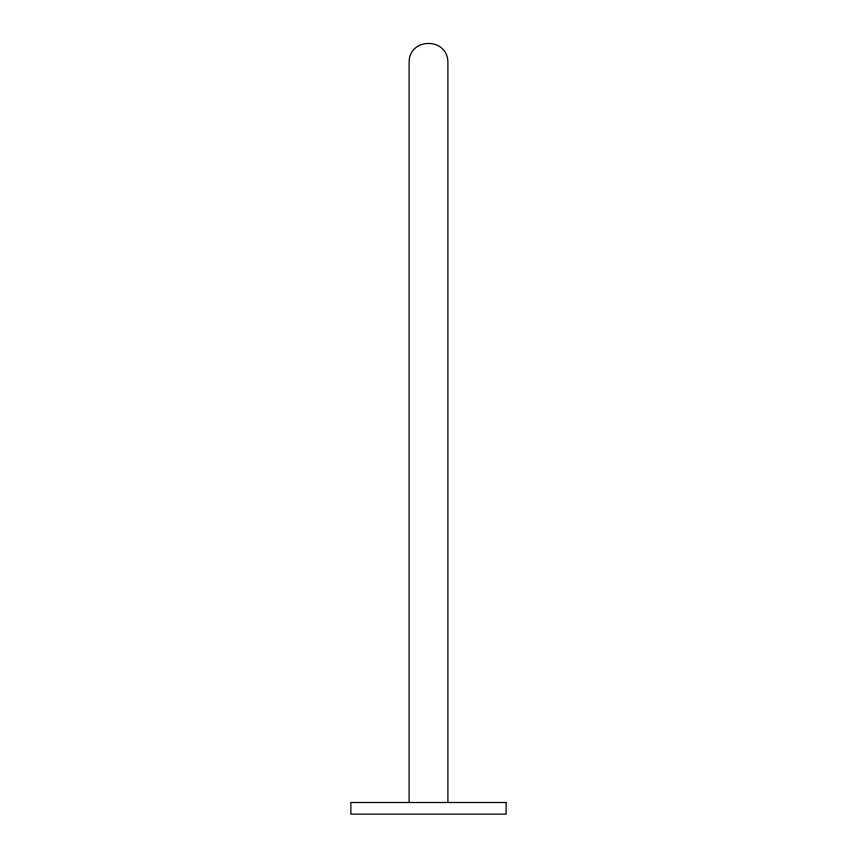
<?xml version="1.0" encoding="UTF-8"?>
<svg xmlns="http://www.w3.org/2000/svg" width="857" height="857" viewBox="0 0 857 857"><rect width="100%" height="100%" fill="white"/><g stroke="black" fill="none" stroke-linecap="round" stroke-linejoin="round"><path stroke-width="1.29" d="M447.9 802.506L447.9 62.25C447.75 37.172 409.25 37.172 409.1 62.25L409.1 802.506M506.123 802.506L350.877 802.506L350.877 814.15L506.123 814.15L506.123 802.506"/></g></svg>
